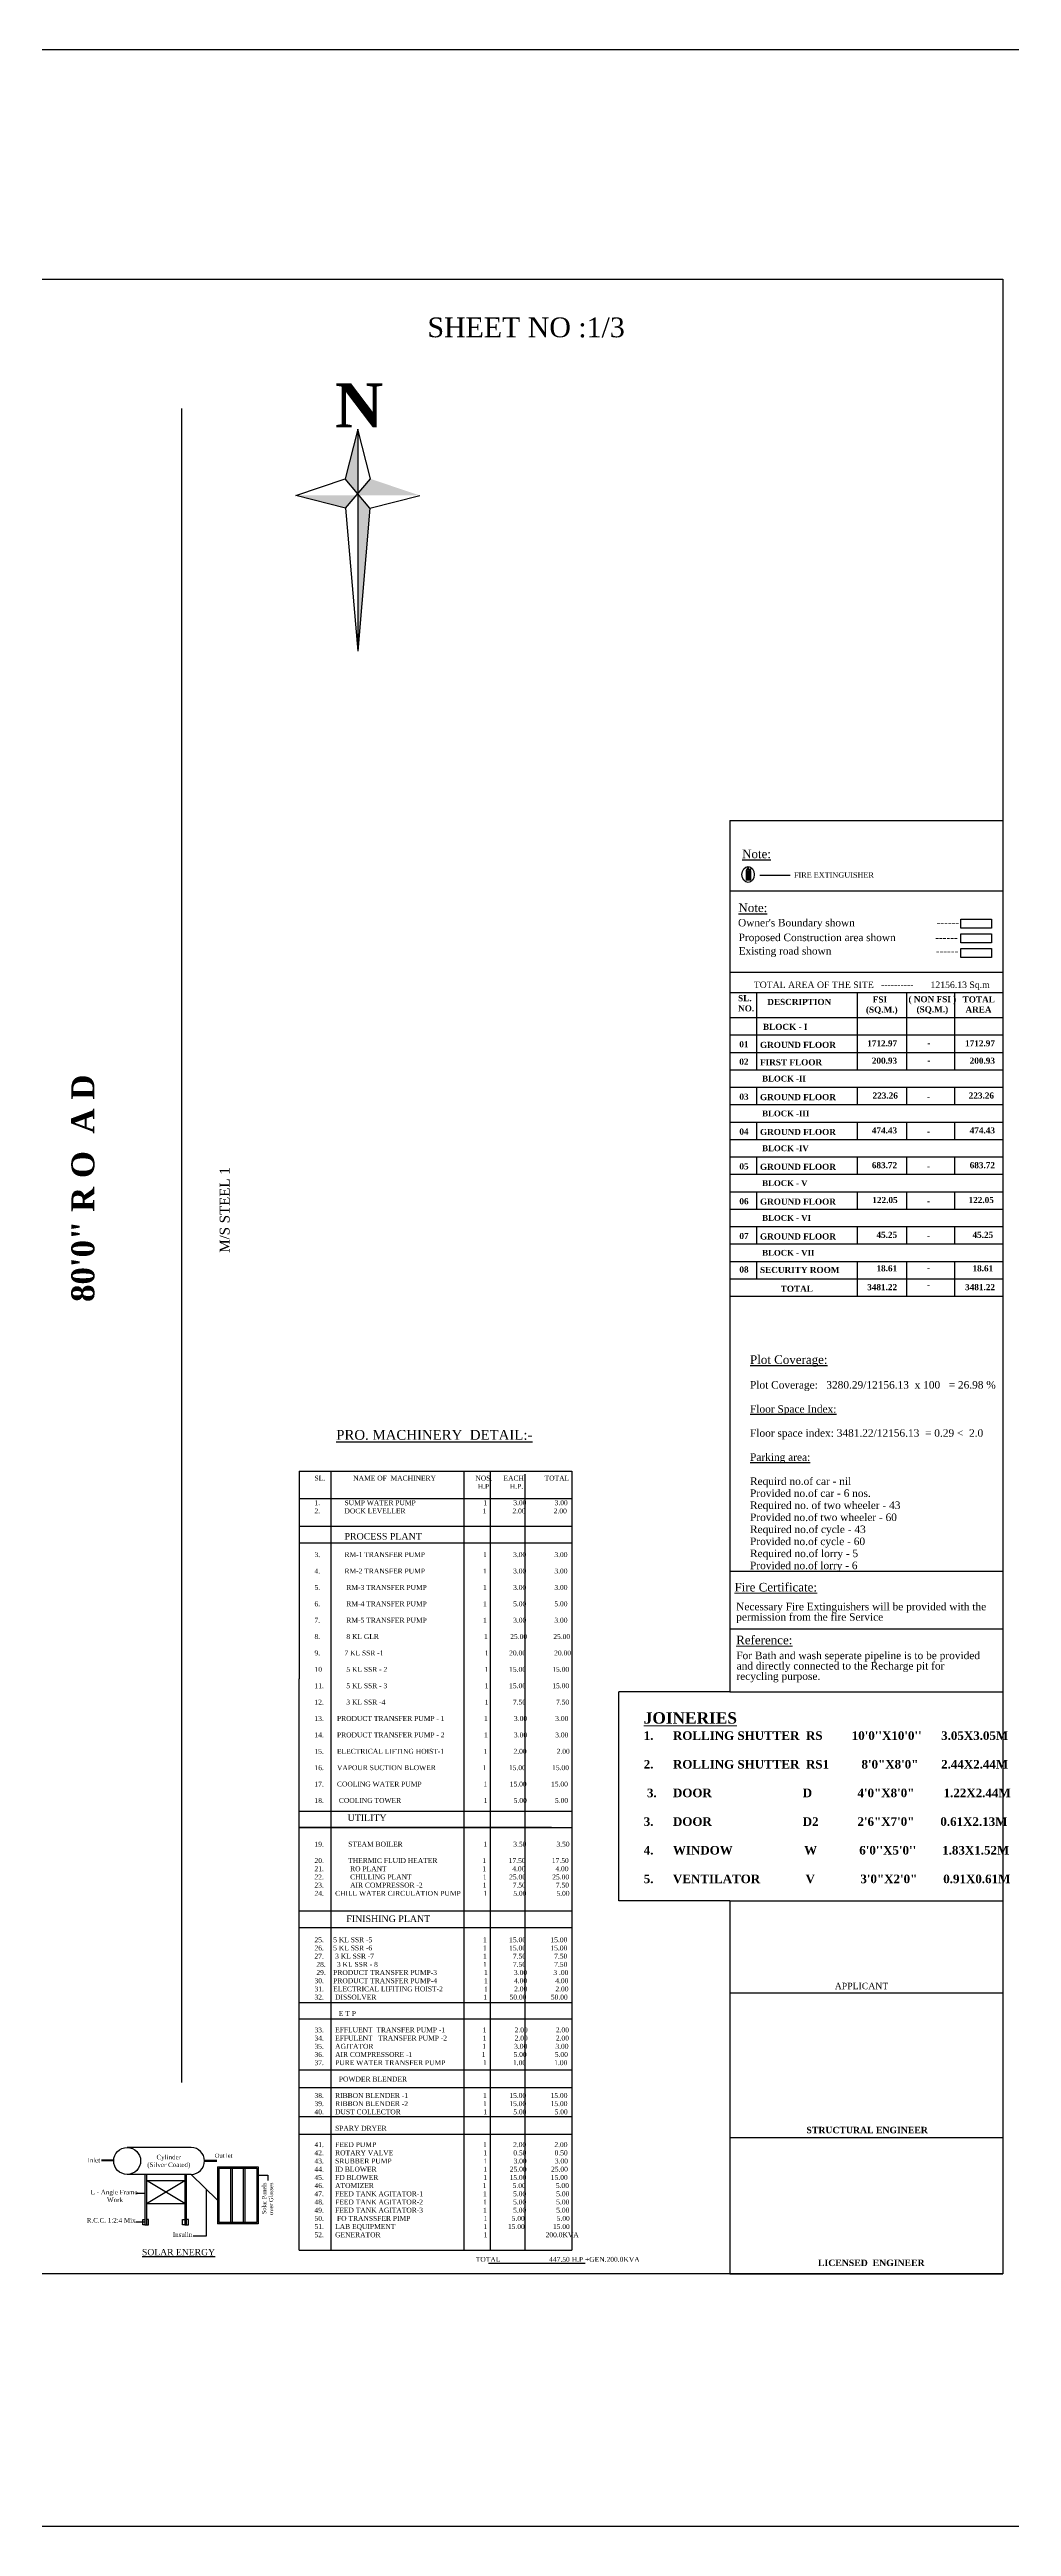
# Model space of a CAD drawing. Header units: metres. Extents: x -4258 to 185371, y -3317 to 113.
# Drawn here: x 4638.4 to 4728, y -740.3 to -509.8 of the extents above; entities that cross this region are included whole.
import ezdxf

# ---------------------------------------------------------------- set-up
doc = ezdxf.new("R2010")
doc.units = ezdxf.units.M
doc.header["$LTSCALE"] = 0.5
doc.header["$MEASUREMENT"] = 0
doc.styles.add('S', font='swiss.ttf')
doc.styles.get("Standard").update_dxf_attribs({"font": 'times.ttf'})
doc.styles.add('style1', font='times.ttf', dxfattribs={"height": 11})
doc.dimstyles.new('ISO-25', dxfattribs={"dimtxt": 2.5, "dimasz": 2.5, "dimexe": 1.25, "dimexo": 0.625, "dimtad": 1, "dimtxsty": 'Standard', "dimcen": 2.5, "dimadec": 0, "dimazin": 0, "dimtfac": 1, "dimtmove": 0, "dimatfit": 3, "dimfxl": 0, "dimarcsym": 0})

# ---------------------------------------------------------------- blocks, each defined once
blk = doc.blocks.new('KKK')
at = {"ltscale": 30}
h = blk.add_hatch(color=256, dxfattribs=at)
h.paths.add_polyline_path([(84568.7, 5620.6), (84553.3, 5560.1), (84568.7, 5542)])
h.paths.add_polyline_path([(84643.9, 5540.1), (84584.1, 5560.1), (84568.7, 5542), (84570.4, 5540.1)])
h.paths.add_polyline_path([(84568.7, 5350.9), (84583.4, 5524.7), (84570.4, 5540.1), (84568.7, 5540.1)])
h.paths.add_polyline_path([(84554, 5524.7), (84567.1, 5540.1), (84493.6, 5540.1)])
for p, q in [((84568.7, 5620.6), (84553.3, 5560.1)), ((84568.7, 5620.6), (84568.7, 5350.9)), ((84584.1, 5560.1), (84568.7, 5620.6)), ((84493.6, 5540.1), (84553.3, 5560.1)), ((84554, 5524.7), (84493.6, 5540.1)), ((84583.4, 5524.7), (84553.3, 5560.1)), ((84554, 5524.7), (84584.1, 5560.1)), ((84583.4, 5524.7), (84643.9, 5540.1)), ((84554, 5524.7), (84568.7, 5350.9)), ((84583.4, 5524.7), (84568.7, 5350.9))]:
    blk.add_line(p, q, dxfattribs=at)
at = {"insert": (84570.2, 5676.1), "char_height": 53.573, "attachment_point": 2}
blk.add_mtext('\\A1;{\\fTimes New Roman|b1|i0|c0|p18;N}', dxfattribs=at)

msp = doc.modelspace()

# ---------------------------------------------------------------- linework, layer by layer
at = {"linetype": 'ByBlock'}
for p, q in [((4650.67593, -543.18996), (4650.67593, -698.98515)), ((4661.63442, -714.58225), (4661.63442, -661.4033)), ((4664.55903, -661.4033), (4664.55903, -714.58225)), ((4687.02671, -664.99536), (4687.02671, -714.58225)), ((4685.11981, -675.25861), (4661.63442, -675.25861)), ((4661.63442, -691.54215), (4687.02671, -691.54215)), ((4661.63442, -693.06715), (4687.02671, -693.06715)), ((4661.63442, -714.58225), (4687.02671, -714.58225)), ((4679.26285, -715.80785), (4688.26315, -715.80785))]:
    msp.add_line(p, q, dxfattribs=at)
at = {"lineweight": -2}
for p, q in [((4727.13965, -571.16864), (4727.13965, -708.51102)), ((4701.72582, -581.52246), (4701.72582, -662.61133)), ((4701.72582, -581.52246), (4727.13965, -581.52246)), ((4701.72582, -588.08648), (4727.13965, -588.08648)), ((4727.13965, -595.66528), (4701.72582, -595.66528)), ((4701.72582, -597.54128), (4727.13965, -597.54128)), ((4704.22932, -604.72983), (4704.22932, -597.54128)), ((4713.61352, -604.72983), (4713.61352, -597.54128)), ((4718.19664, -604.72983), (4718.19664, -597.54128)), ((4722.66814, -604.72983), (4722.66814, -597.54128)), ((4701.72582, -599.86685), (4727.13965, -599.86685)), ((4701.72582, -601.48784), (4727.13965, -601.48784)), ((4701.72582, -603.10883), (4727.13965, -603.10883)), ((4701.72582, -604.72983), (4727.13965, -604.72983)), ((4701.72582, -606.35082), (4727.13965, -606.35082)), ((4701.72582, -607.97181), (4727.13965, -607.97181)), ((4704.22932, -607.97181), (4704.22932, -606.35082)), ((4713.61352, -607.97181), (4713.61352, -606.35082)), ((4718.19664, -607.97181), (4718.19664, -606.35082)), ((4722.66814, -607.97181), (4722.66814, -606.35082)), ((4701.72582, -609.5928), (4727.13965, -609.5928)), ((4704.22932, -611.21379), (4704.22932, -609.5928)), ((4713.61352, -611.21379), (4713.61352, -609.5928)), ((4718.19664, -611.21379), (4718.19664, -609.5928)), ((4722.66814, -611.21379), (4722.66814, -609.5928)), ((4701.72582, -611.21379), (4727.13965, -611.21379)), ((4701.72582, -612.83478), (4727.13965, -612.83478)), ((4704.22932, -614.45577), (4704.22932, -612.83478)), ((4713.61352, -614.45577), (4713.61352, -612.83478)), ((4718.19664, -614.45577), (4718.19664, -612.83478)), ((4722.66814, -614.45577), (4722.66814, -612.83478)), ((4701.72582, -614.45577), (4727.13965, -614.45577)), ((4701.72582, -616.07677), (4727.13965, -616.07677)), ((4701.72582, -617.69776), (4727.13965, -617.69776)), ((4704.22932, -617.69776), (4704.22932, -616.07677)), ((4713.61352, -617.69776), (4713.61352, -616.07677)), ((4718.19664, -617.69776), (4718.19664, -616.07677)), ((4722.66814, -617.69776), (4722.66814, -616.07677)), ((4701.72582, -619.31875), (4727.13965, -619.31875)), ((4704.22932, -620.93974), (4704.22932, -619.31875)), ((4713.61352, -620.93974), (4713.61352, -619.31875)), ((4718.19664, -620.93974), (4718.19664, -619.31875)), ((4722.66814, -620.93974), (4722.66814, -619.31875)), ((4701.72582, -620.93974), (4727.13965, -620.93974)), ((4701.72582, -622.56073), (4727.13965, -622.56073)), ((4701.72582, -624.18172), (4727.13965, -624.18172)), ((4704.22932, -622.56688), (4704.22932, -622.56073)), ((4704.22932, -624.18788), (4704.22932, -622.56688)), ((4713.61352, -625.80579), (4713.61352, -622.56073)), ((4718.19664, -625.80579), (4718.19664, -622.56073)), ((4722.66814, -625.80579), (4722.66814, -622.56073)), ((4701.72582, -625.80579), (4727.13965, -625.80579)), ((4701.72582, -651.39176), (4727.13965, -651.39176)), ((4701.72582, -656.76347), (4727.13965, -656.76347)), ((4691.40491, -682.07743), (4691.40491, -662.61133)), ((4701.72582, -662.61133), (4691.40491, -662.61133)), ((4701.72582, -662.61133), (4727.13965, -662.61133)), ((4701.72582, -682.07743), (4691.40491, -682.07743)), ((4701.72582, -682.07743), (4727.13965, -682.07743)), ((4701.72582, -682.07743), (4701.72582, -716.77649)), ((4701.72582, -690.64395), (4727.13965, -690.64395)), ((4701.72582, -704.09831), (4727.13965, -704.09831)), ((4701.72582, -716.77649), (4727.13965, -716.77649))]:
    msp.add_line(p, q, dxfattribs=at)
for p, q in [((4703.23865, -586.22196), (4703.23865, -587.0592)), ((4703.23865, -587.0592), (4703.64056, -587.0592)), ((4703.25639, -586.22196), (4703.25639, -587.0592)), ((4703.29778, -586.22196), (4703.29778, -587.0592)), ((4703.34803, -586.22196), (4703.34803, -587.0592)), ((4703.3583, -586.08083), (4703.49943, -586.08083)), ((4703.37594, -586.08083), (4703.37594, -585.96372)), ((4703.39742, -586.08083), (4703.39742, -585.96372)), ((4703.43672, -586.22196), (4703.43672, -587.0592)), ((4703.43672, -586.22196), (4703.43672, -587.0592)), ((4703.46246, -586.08083), (4703.46246, -585.96372)), ((4703.48179, -586.08083), (4703.48179, -585.96372)), ((4703.50767, -586.22196), (4703.50767, -587.0592)), ((4703.55792, -586.22196), (4703.55792, -587.0592)), ((4703.58597, -586.11047), (4703.66827, -586.02817)), ((4703.59922, -586.12216), (4703.68096, -586.04043)), ((4703.59931, -586.22196), (4703.59931, -587.0592)), ((4703.61092, -586.13542), (4703.69364, -586.05269)), ((4703.64056, -586.22196), (4703.64056, -587.0592)), ((4703.66827, -586.02817), (4703.69364, -586.05269)), ((4704.52975, -586.60728), (4707.33501, -586.60728)), ((4661.63442, -642.09599), (4661.63442, -661.4033)), ((4661.63442, -642.09599), (4687.02779, -642.09599)), ((4664.55903, -642.09599), (4664.55903, -661.4033)), ((4676.94796, -642.09599), (4676.94796, -714.58225)), ((4679.41906, -642.09599), (4679.41906, -714.58225)), ((4682.62483, -642.35329), (4682.62483, -714.58225)), ((4687.02779, -642.09599), (4687.02779, -653.04905)), ((4661.63442, -644.63512), (4687.02779, -644.63512)), ((4687.02779, -644.63512), (4687.02671, -664.99536)), ((4661.63442, -647.21691), (4687.02765, -647.21691)), ((4661.63442, -648.75758), (4687.02757, -648.75758)), ((4661.63442, -673.71794), (4687.02671, -673.71794)), ((4661.63442, -675.25861), (4687.02671, -675.25861)), ((4661.63442, -683.01447), (4687.02671, -683.01447)), ((4661.63442, -684.55514), (4687.02671, -684.55514)), ((4661.63442, -697.8087), (4687.02671, -697.8087)), ((4661.64372, -699.455), (4687.02671, -699.455)), ((4661.63442, -702.13517), (4687.02671, -702.13517)), ((4651.56117, -705.02126), (4645.60774, -705.02126)), ((4661.64372, -703.78148), (4687.02671, -703.78148)), ((4644.3535, -706.20432), (4643.23085, -706.20432)), ((4644.3535, -706.28737), (4643.23085, -706.28737)), ((4651.56117, -707.52976), (4645.60774, -707.52976)), ((4647.26462, -707.52976), (4647.26462, -712.22476)), ((4647.39404, -707.52976), (4647.39404, -712.22476)), ((4650.96498, -707.52976), (4650.96498, -712.22476)), ((4651.0944, -707.52976), (4651.0944, -712.22476)), ((4651.56117, -707.52976), (4654.00644, -709.94342)), ((4652.81541, -706.19514), (4653.9517, -706.19514)), ((4652.81541, -706.3157), (4653.9517, -706.3157)), ((4654.00644, -706.82563), (4657.80736, -706.82563)), ((4654.00644, -706.82563), (4654.00644, -712.14009)), ((4654.13586, -706.95505), (4657.67793, -706.95505)), ((4654.13586, -706.95505), (4654.13586, -712.01066)), ((4655.24191, -706.95505), (4655.24191, -712.01066)), ((4655.37133, -706.95505), (4655.37133, -712.01066)), ((4656.42353, -706.95505), (4656.42353, -712.01066)), ((4656.55295, -706.95505), (4656.55295, -712.01066)), ((4657.67793, -706.95505), (4657.67793, -712.01066)), ((4657.80736, -706.82563), (4657.80736, -712.14009)), ((4647.39404, -708.09285), (4650.96498, -708.09285)), ((4647.39404, -710.229), (4650.96498, -708.09285)), ((4650.96498, -710.229), (4647.39404, -708.09285)), ((4647.05449, -712.22476), (4647.05449, -711.71886)), ((4647.05449, -711.71886), (4647.26462, -711.71886)), ((4647.26462, -712.22476), (4647.05449, -712.22476)), ((4647.26462, -712.22476), (4647.39404, -712.22476)), ((4647.39404, -710.229), (4650.96498, -710.229)), ((4647.60417, -711.71886), (4647.39404, -711.71886)), ((4647.39404, -712.22476), (4647.60417, -712.22476)), ((4647.60417, -712.22476), (4647.60417, -711.71886)), ((4650.75485, -712.22476), (4650.75485, -711.71886)), ((4650.75485, -711.71886), (4650.96498, -711.71886)), ((4650.96498, -712.22476), (4650.75485, -712.22476)), ((4650.96498, -712.22476), (4651.0944, -712.22476)), ((4651.30453, -711.71886), (4651.0944, -711.71886)), ((4651.0944, -712.22476), (4651.30453, -712.22476)), ((4651.30453, -712.22476), (4651.30453, -711.71886)), ((4657.80736, -712.14009), (4654.00644, -712.14009)), ((4657.67793, -712.01066), (4654.13586, -712.01066))]:
    msp.add_line(p, q)
at = {"linetype": 'ByBlock'}
for points in [[(4490.72084, -509.77527), (5188.52751, -509.77527), (5188.52751, -740.30062), (4490.72084, -740.30062)], [(4503.93637, -531.1394), (4727.13965, -531.1394), (4727.13965, -716.77649), (4503.93637, -716.77649)]]:
    msp.add_lwpolyline(points, close=True, dxfattribs=at)
at = {"lineweight": -2}
for points in [[(4723.25465, -590.70477), (4726.09331, -590.70477), (4726.09331, -591.55907), (4723.25465, -591.55907)], [(4723.25465, -592.06801), (4726.09331, -592.06801), (4726.09331, -592.92231), (4723.25465, -592.92231)], [(4723.25465, -593.43125), (4726.09331, -593.43125), (4726.09331, -594.28555), (4723.25465, -594.28555)]]:
    msp.add_lwpolyline(points, close=True, dxfattribs=at)
msp.add_circle((4645.60774, -706.27551), 1.25425)
for centre, radius, start, end in [((4703.37978, -586.22196), 0.14113, 90, 180), ((4703.37978, -586.22196), 0.12339, 90, 180), ((4703.37978, -586.22196), 0.082, 90, 180), ((4703.37978, -586.22196), 0.03175, 90, 180), ((4703.42886, -585.96372), 0.05292, 0, 180), ((4703.47592, -586.22196), 0.12339, 0.0000001, 90.0000001), ((4703.47592, -586.22196), 0.082, 0.0000001, 90.0000001), ((4703.47592, -586.22196), 0.03175, 0.0000001, 90.0000001), ((4703.49943, -586.22196), 0.14113, 0, 90), ((4651.56117, -706.27551), 1.25425, 270, 90)]:
    msp.add_arc(centre, radius, start, end)
msp.add_ellipse((4703.43117, -586.56051), major_axis=(0, -0.74909), ratio=0.761654446)

# ---------------------------------------------------------------- block references
at = {"xscale": 0.0766666666687438, "yscale": 0.0766666666687438, "zscale": 0.0766666666687438}
msp.add_blockref('KKK', (-1816.519, -976.00972), dxfattribs=at)

# ---------------------------------------------------------------- texts
at = {"lineweight": 0}
for s, height, p in [('FIRE EXTINGUISHER', 0.5, (4707.69958, -586.85332)), ('%%UFire Certificate:', 0.8, (4702.16459, -653.28229)), ('%%UReference:', 0.8, (4702.31839, -658.19764))]:
    msp.add_text(s, height=height, dxfattribs=at).set_placement(p)
at = {"lineweight": -2, "style": 'style1'}
for s, height, p in [('%%UNote:', 0.80003, (4702.53197, -590.04886)), ("Owner's Boundary shown                             ------", 0.6956661, (4702.49586, -591.38629)), ('Proposed Construction area shown              ------', 0.6956661, (4702.55175, -592.75568)), ('Existing road shown                                     ------', 0.6956661, (4702.5491, -594.01147)), ('Necessary Fire Extinguishers will be provided with the', 0.7, (4702.32004, -655.03525)), ('permission from the fire Service', 0.7, (4702.32696, -656.00125)), ('For Bath and wash seperate pipeline is to be provided', 0.7, (4702.33101, -659.58206)), ('recycling purpose.', 0.7, (4702.34254, -661.51406)), ('and directly connected to the Recharge pit for', 0.7, (4702.36198, -660.54806))]:
    msp.add_text(s, height=height, dxfattribs=at).set_placement(p)
at = {"linetype": 'ByBlock', "insert": (4673.57299, -534.71065), "char_height": 1.84, "width": 28.066335, "attachment_point": 1}
msp.add_mtext('SHEET NO :1/3', dxfattribs=at)
at = {"lineweight": -2, "insert": (4702.87295, -584.23724), "char_height": 0.7, "attachment_point": 1, "line_spacing_factor": 0.96, "style": 'style1'}
msp.add_mtext('{\\H1.1429x;\\LNote:}', dxfattribs=at)
at = {"lineweight": -2}
for s, insert, char_height, width, attachment_point, style in [('{\\fTimes New Roman|b0|i0|c0|p18;TOTAL AREA OF THE SITE   ----------       12156.13 Sq.m}', (4703.95546, -596.51312), 0.5999948, 26.0803753, 1, 'S'), ('{\\fTimes New Roman|b1|i0|c0|p18;SL.\\PNO.}', (4702.49629, -597.78051), 0.567347, 5.3587047, 1, 'style1'), ('\\pt3.40408;{\\fTimes New Roman|b1|i0|c0|p18;DESCRIPTION}', (4705.21698, -598.12909), 0.567347, 5.3587047, 1, 'style1'), ('{\\fTimes New Roman|b1|i0|c0|p18;         FSI\\P{\\W6.037259; }(SQ.M.)}', (4713.10991, -597.89883), 0.567347, 5.3587047, 1, 'style1'), ('{\\fTimes New Roman|b1|i0|c0|p18;\\W2.53628; \\W1;( NON FSI ) \\P{\\W6.037259; }(SQ.M.)}', (4717.81986, -597.8737), 0.567347, 5.3587047, 1, 'style1'), ('{\\fTimes New Roman|b1|i0|c0|p18;\\W5.90738; \\W1;TOTAL \\P{\\W7.136868; }AREA}', (4722.14467, -597.89726), 0.567347, 5.3587047, 1, 'style1'), ('{\\fTimes New Roman|b1|i0|c0|p18;BLOCK - I}', (4704.81448, -600.44843), 0.567347, 24.1872312, 1, 'style1'), ('{\\fTimes New Roman|b1|i0|c0|p18;01}', (4702.61158, -602.06942), 0.567347, 5.3587047, 1, 'style1'), ('{\\fTimes New Roman|b1|i0|c0|p18;02}', (4702.61158, -603.69042), 0.567347, 5.3587047, 1, 'style1'), ('{\\fTimes New Roman|b1|i0|c0|p18;FIRST FLOOR}', (4704.53771, -603.74798), 0.567347, 24.1872312, 1, 'style1'), ('{\\fTimes New Roman|b1|i0|c0|p18;GROUND FLOOR}', (4704.53771, -602.12698), 0.567347, 24.1872312, 1, 'style1'), ('{\\fTimes New Roman|b1|i0|c0|p18;1712.97}', (4714.52399, -601.9776), 0.567347, 2.8199623, 1, 'style1'), ('{\\fTimes New Roman|b1|i0|c0|p18;  200.93}', (4714.52399, -603.59859), 0.567347, 2.8199623, 1, 'style1'), ('{\\fTimes New Roman|b1|i0|c0|p18;-}', (4720.11948, -601.94659), 0.567347, 2.8199623, 1, 'style1'), ('{\\fTimes New Roman|b1|i0|c0|p18;-}', (4720.11948, -603.56758), 0.567347, 2.8199623, 1, 'style1'), ('{\\fTimes New Roman|b1|i0|c0|p18;1712.97}', (4723.63599, -601.9776), 0.567347, 2.8199623, 1, 'style1'), ('{\\fTimes New Roman|b1|i0|c0|p18;  200.93}', (4723.63599, -603.59859), 0.567347, 2.8199623, 1, 'style1'), ('{\\fTimes New Roman|b1|i0|c0|p18;BLOCK -II}', (4704.74865, -605.28044), 0.54, 24.1872312, 1, 'style1'), ('{\\fTimes New Roman|b1|i0|c0|p18;03}', (4702.61846, -606.95228), 0.567347, 5.3587047, 1, 'style1'), ('{\\fTimes New Roman|b1|i0|c0|p18;GROUND FLOOR}', (4704.53771, -606.98996), 0.567347, 24.1872312, 1, 'style1'), ('{\\fTimes New Roman|b1|i0|c0|p18;BLOCK -III}', (4704.74865, -608.52242), 0.54, 24.1872312, 1, 'style1'), ('{\\fTimes New Roman|b1|i0|c0|p18;223.26}', (4715.02198, -606.84057), 0.567347, 2.8199623, 1, 'style1'), ('{\\fTimes New Roman|b1|i0|c0|p18;-}', (4720.07773, -606.93045), 0.567347, 2.8199623, 1, 'style1'), ('{\\fTimes New Roman|b1|i0|c0|p18;223.26}', (4723.97543, -606.84057), 0.567347, 2.8199623, 1, 'style1'), ('{\\fTimes New Roman|b1|i0|c0|p18;04}', (4702.61846, -610.19426), 0.567347, 5.3587047, 1, 'style1'), ('{\\fTimes New Roman|b1|i0|c0|p18;GROUND FLOOR}', (4704.53771, -610.23194), 0.567347, 24.1872312, 1, 'style1'), ('{\\fTimes New Roman|b1|i0|c0|p18;  474.43}', (4714.52399, -610.08255), 0.567347, 2.8199623, 1, 'style1'), ('{\\fTimes New Roman|b1|i0|c0|p18;-}', (4720.07773, -610.17243), 0.567347, 2.8199623, 1, 'style1'), ('{\\fTimes New Roman|b1|i0|c0|p18;  474.43}', (4723.63599, -610.08255), 0.567347, 2.8199623, 1, 'style1'), ('{\\fTimes New Roman|b1|i0|c0|p18;BLOCK -IV}', (4704.74865, -611.7644), 0.54, 24.1872312, 1, 'style1'), ('{\\fTimes New Roman|b1|i0|c0|p18;05}', (4702.61846, -613.43624), 0.567347, 5.3587047, 1, 'style1'), ('{\\fTimes New Roman|b1|i0|c0|p18;GROUND FLOOR}', (4704.53771, -613.47392), 0.567347, 24.1872312, 1, 'style1'), ('{\\fTimes New Roman|b1|i0|c0|p18;BLOCK - V}', (4704.74865, -615.00638), 0.54, 24.1872312, 1, 'style1'), ('{\\fTimes New Roman|b1|i0|c0|p18;  683.72}', (4714.52399, -613.32454), 0.567347, 2.8199623, 1, 'style1'), ('{\\fTimes New Roman|b1|i0|c0|p18;-}', (4720.07773, -613.41442), 0.567347, 2.8199623, 1, 'style1'), ('{\\fTimes New Roman|b1|i0|c0|p18;  683.72}', (4723.63599, -613.32454), 0.567347, 2.8199623, 1, 'style1'), ('{\\fTimes New Roman|b1|i0|c0|p18;06}', (4702.61846, -616.67822), 0.567347, 5.3587047, 1, 'style1'), ('{\\fTimes New Roman|b1|i0|c0|p18;GROUND FLOOR}', (4704.53771, -616.71591), 0.567347, 24.1872312, 1, 'style1'), ('{\\fTimes New Roman|b1|i0|c0|p18;122.05}', (4714.99809, -616.56652), 0.567347, 2.8199623, 1, 'style1'), ('{\\fTimes New Roman|b1|i0|c0|p18;-}', (4720.07773, -616.6564), 0.567347, 2.8199623, 1, 'style1'), ('{\\fTimes New Roman|b1|i0|c0|p18;122.05}', (4723.95874, -616.56652), 0.567347, 2.8199623, 1, 'style1'), ('{\\fTimes New Roman|b1|i0|c0|p18;07}', (4702.61846, -619.92021), 0.567347, 5.3587047, 1, 'style1'), ('{\\fTimes New Roman|b1|i0|c0|p18;GROUND FLOOR}', (4704.53771, -619.95789), 0.567347, 24.1872312, 1, 'style1'), ('{\\fTimes New Roman|b1|i0|c0|p18;BLOCK - VI}', (4704.74865, -618.24837), 0.54, 24.1872312, 1, 'style1'), ('{\\fTimes New Roman|b1|i0|c0|p18;    45.25}', (4714.52399, -619.8085), 0.567347, 2.8199623, 1, 'style1'), ('{\\fTimes New Roman|b1|i0|c0|p18;    45.25}', (4723.467, -619.8085), 0.567347, 2.8199623, 1, 'style1'), ('{\\fTimes New Roman|b1|i0|c0|p18;BLOCK - VII}', (4704.74865, -621.49035), 0.54, 24.1872312, 1, 'style1'), ('{\\fTimes New Roman|b1|i0|c0|p18;-}', (4720.07773, -619.89838), 0.567347, 2.8199623, 1, 'style1'), ('{\\fTimes New Roman|b1|i0|c0|p18;08}', (4702.61846, -623.03516), 0.567347, 5.3587047, 1, 'style1'), ('{\\fTimes New Roman|b1|i0|c0|p18;SECURITY ROOM}', (4704.53771, -623.07284), 0.567347, 24.1872312, 1, 'style1'), ('{\\fTimes New Roman|b1|i0|c0|p18;3481.22}', (4714.52399, -624.67455), 0.567347, 2.8199623, 1, 'style1'), ('{\\fTimes New Roman|b1|i0|c0|p18;    18.61}', (4714.52399, -622.92346), 0.567347, 2.8199623, 1, 'style1'), ('{\\fTimes New Roman|b1|i0|c0|p18;-}', (4720.07773, -622.84216), 0.567347, 2.8199623, 1, 'style1'), ('{\\fTimes New Roman|b1|i0|c0|p18;3481.22}', (4723.63599, -624.67455), 0.567347, 2.8199623, 1, 'style1'), ('{\\fTimes New Roman|b1|i0|c0|p18;    18.61}', (4723.467, -622.92346), 0.567347, 2.8199623, 1, 'style1'), ('{\\fTimes New Roman|b1|i0|c0|p18;         TOTAL}', (4704.53771, -624.82394), 0.567347, 24.1872312, 1, 'style1'), ('{\\fTimes New Roman|b1|i0|c0|p18;-}', (4720.07773, -624.46315), 0.567347, 2.8199623, 1, 'style1'), ('APPLICANT', (4713.9934, -689.69864), 0.6, 10.3425, 2, 'style1')]:
    msp.add_mtext(s, dxfattribs=dict(at, insert=insert, char_height=char_height, width=width, attachment_point=attachment_point, style=style))
at = {"insert": (4640.40846, -632.01132), "char_height": 2.1466667, "width": 51.2465466, "attachment_point": 1, "rotation": 90}
msp.add_mtext('{\\fTimes New Roman|b1|i0|c0|p18;       80\'0" R O  A D  }', dxfattribs=at)
at = {"linetype": 'ByBlock', "insert": (4654.22448, -621.75309), "char_height": 0.92, "width": 18.6071852, "attachment_point": 1, "rotation": 90}
msp.add_mtext('\\A1;M/S STEEL 1', dxfattribs=at)
at = {"lineweight": -2, "style": 'style1'}
for s, insert, char_height, width, attachment_point, line_spacing_factor in [('\\A1;{\\L \\P}\\P\\P\\P\\P{\\H1.1429x;\\L\\PPlot Coverage:}\\P\\PPlot Coverage:   3280.29/12156.13  x 100   = 26.98 %\\P{\\L\\PFloor Space Index:\\P}\\PFloor space index: 3481.22/12156.13  = 0.29 <  2.0 \\P{\\L\\PParking area:}\\P\\PRequird no.of car - nil\\PProvided no.of car - 6 nos.\\PRequired no. of two wheeler - 43\\PProvided no.of two wheeler - 60\\PRequired no.of cycle - 43\\PProvided no.of cycle - 60\\PRequired no.of lorry - 5\\PProvided no.of lorry - 6\\P\\P \\P   \\P\\P    {\\L     }                                                  ', (4703.60869, -624.42121), 0.7, 26.393131, 1, 0.96), ('{\\fTimes New Roman|b1|i0|c0|p18;STRUCTURAL ENGINEER }', (4714.51812, -703.10481), 0.6, 26.4480728, 2, 1.6), ('{\\fTimes New Roman|b1|i0|c0|p18;LICENSED  ENGINEER }', (4714.90164, -715.46627), 0.6, 10.3425, 2, 1.6)]:
    msp.add_mtext(s, dxfattribs=dict(at, insert=insert, char_height=char_height, width=width, attachment_point=attachment_point, line_spacing_factor=line_spacing_factor))
at = {"attachment_point": 1}
for s, insert, char_height in [('{\\L PRO. MACHINERY  DETAIL:-}', (4664.72899, -638.25024), 0.915), ('SL.               NAME OF  MACHINERY                     NOS.      EACH           TOTAL \\P                                                                                       H.P.          H.P.\\P\\P1.             SUMP WATER PUMP                                    1              3.00               3.00\\P2.             DOCK LEVELLER                                         1              2.00               2.00\\P\\P\\P                {\\H1.3333x;PROCESS PLANT}\\P\\P3.             RM-1 TRANSFER PUMP                               1              3.00               3.00\\P\\P4.             RM-2 TRANSFER PUMP                               1              3.00               3.00\\P            \\P5.              RM-3 TRANSFER PUMP                              1              3.00               3.00\\P\\P6.              RM-4 TRANSFER PUMP                              1              5.00               5.00\\P                                                                       \\P7.              RM-5 TRANSFER PUMP                              1              3.00               3.00\\P\\P8.              8 KL GLR                                                        1            25.00              25.00\\P\\P9.             7 KL SSR -1                                                      1           20.00               20.00\\P\\P10             5 KL SSR - 2                                                    1           15.00              15.00\\P\\P11.            5 KL SSR - 3                                                    1           15.00              15.00\\P\\P12.            3 KL SSR -4                                                     1             7.50                7.50\\P\\P13.       PRODUCT TRANSFER PUMP - 1                     1              3.00               3.00\\P\\P14.       PRODUCT TRANSFER PUMP - 2                     1              3.00               3.00                               \\P\\P15.       ELECTRICAL LIFTING HOIST-1                     1              2.00                2.00\\P\\P16.       VAPOUR SUCTION BLOWER                         1            15.00              15.00\\P\\P17.       COOLING WATER PUMP                                 1            15.00             15.00\\P\\P18.        COOLING TOWER                                            1              5.00               5.00\\P\\P               {\\H1.3333x;  UTILITY\\P}\\P\\P19.             STEAM BOILER                                           1              3.50                3.50\\P\\P20.             THERMIC FLUID HEATER                        1            17.50              17.50\\P21.              RO PLANT                                                   1              4.00                4.00\\P22.              CHILLING PLANT                                      1            25.00              25.00\\P23.              AIR COMPRESSOR -2                                1              7.50                7.50\\P24.      CHILL WATER CIRCULATION PUMP            1              5.00                5.00\\P  \\P\\P                 {\\H1.3333x;FINISHING PLANT\\P\\P}25.     5 KL SSR -5                                                           1            15.00             15.00\\P26.     5 KL SSR -6                                                           1            15.00             15.00\\P27.      3 KL SSR -7                                                          1              7.50               7.50\\P 28.      3 KL SSR - 8                                                        1              7.50               7.50                                  \\P 29.    PRODUCT TRANSFER PUMP-3                         1              3.00              3 .00\\P30.     PRODUCT TRANSFER PUMP-4                         1              4.00               4.00\\P31.     ELECTRICAL LIFITING HOIST-2                      1              2.00               2.00\\P32.      DISSOLVER                                                         1            50.00             50.00\\P\\P             E T P\\P\\P33.      EFFLUENT  TRANSFER PUMP -1                    1               2.00               2.00\\P34.      EFFULENT   TRANSFER PUMP -2                   1               2.00               2.00\\P35.      AGITATOR                                                          1               3.00               3.00\\P36.      AIR COMPRESSORE -1                                     1               5.00               5.00\\P37.      PURE WATER TRANSFER PUMP                    1              1.00               1.00\\P\\P             POWDER BLENDER\\P\\P38.      RIBBON BLENDER -1                                        1            15.00             15.00\\P39.      RIBBON BLENDER -2                                        1            15.00             15.00 \\P40.      DUST COLLECTOR                                            1              5.00               5.00   \\P         \\P           SPARY DRYER \\P\\P41.      FEED PUMP                                                         1              2.00               2.00\\P42.      ROTARY VALVE                                                1              0.50               0.50\\P43.      SRUBBER PUMP                                                 1              3.00               3.00\\P44.      ID BLOWER                                                         1            25.00             25.00\\P45.      FD BLOWER                                                        1            15.00             15.00\\P46.      ATOMIZER                                                          1              5.00                5.00\\P47.      FEED TANK AGITATOR-1                                1              5.00                5.00\\P48.      FEED TANK AGITATOR-2                                1              5.00                5.00\\P49.      FEED TANK AGITATOR-3                                1              5.00                5.00\\P50.       FO TRANSSFER PIMP                                       1             5.00                 5.00\\P51.      LAB EQUIPMENT                                               1           15.00               15.00\\P52.      GENERATOR                                                       1                               200.0KVA\\P\\P\\P                                                                                      TOTAL                          447.50 H.P +GEN.200.0KVA              ', (4663.05052, -642.50579), 0.4575)]:
    msp.add_mtext(s, dxfattribs=dict(at, insert=insert, char_height=char_height))
at = {"lineweight": 0, "insert": (4692.50312, -664.5181), "char_height": 0.8, "attachment_point": 1}
msp.add_mtext('{\\fTimes New Roman|b1|i0|c0|p18;\\H1.333x;   \\LJOINERIES\\l\\P   \\H0.75019x;1.      ROLLING SHUTTER  RS         10\'0\'\'X10\'0\'\'      3.05X3.05M\\P    \\P    2.      ROLLING SHUTTER  RS1          8\'0"X8\'0"       2.44X2.44M\\P\\P     3.     DOOR                            D              4\'0"X8\'0"         1.22X2.44M\\P\\P    3.      DOOR                            D2            2\'6"X7\'0"        0.61X2.13M\\P\\P    4.      WINDOW                      W             6\'0\'\'X5\'0\'\'        1.83X1.52M                  \\P\\P    5.      VENTILATOR              V              3\'0"X2\'0"        0.91X0.61M}', dxfattribs=at)
at = {"style": 'style1'}
for s, insert, char_height, attachment_point in [('Inlet', (4642.49654, -705.99426), 0.427401, 2), ('Cylinder\\P(Silver Coated)', (4649.48159, -705.7124), 0.4274005, 2), ('Out let', (4655.40648, -705.98773), 0.388267, 9), ('L - Angle Frame\\P Work', (4644.39576, -708.97134), 0.4274005, 2), ('R.C.C. 1:2:4 Mix', (4644.11876, -711.58884), 0.4274005, 2), ('Insulin', (4650.7653, -712.93173), 0.427401, 2)]:
    msp.add_mtext(s, dxfattribs=dict(at, insert=insert, char_height=char_height, attachment_point=attachment_point))
at = {"insert": (4659.20802, -708.29593), "char_height": 0.3882666, "attachment_point": 9, "rotation": 90, "style": 'style1'}
msp.add_mtext('Solar Panels\\P over Glasses', dxfattribs=at)
at = {"insert": (4646.99027, -714.47316), "char_height": 0.5936118, "width": 19.2936321, "attachment_point": 1, "line_spacing_factor": 1.3}
msp.add_mtext('{\\LSOLAR ENERGY}', dxfattribs=at)

# ---------------------------------------------------------------- leaders
for points, override in [([(4657.80736, -707.5942), (4658.7101, -707.5942), (4658.7101, -708.09444)], {"dimasz": 0.23, "dimexo": 6, "dimgap": 0.625, "dimtad": 0}), ([(4647.26462, -709.2968), (4646.43247, -709.2968)], {"dimasz": 0.23, "dimexo": 6, "dimtad": 0}), ([(4652.95332, -708.90391), (4652.95332, -713.27879), (4651.75038, -713.27879)], {"dimasz": 0.23, "dimexo": 6, "dimtad": 0}), ([(4647.30303, -711.97335), (4646.43077, -711.97335)], {"dimasz": 0.23, "dimexo": 6, "dimtad": 0})]:
    msp.add_leader(points, dimstyle='ISO-25', override=override)

doc.saveas('drawing.dxf')
